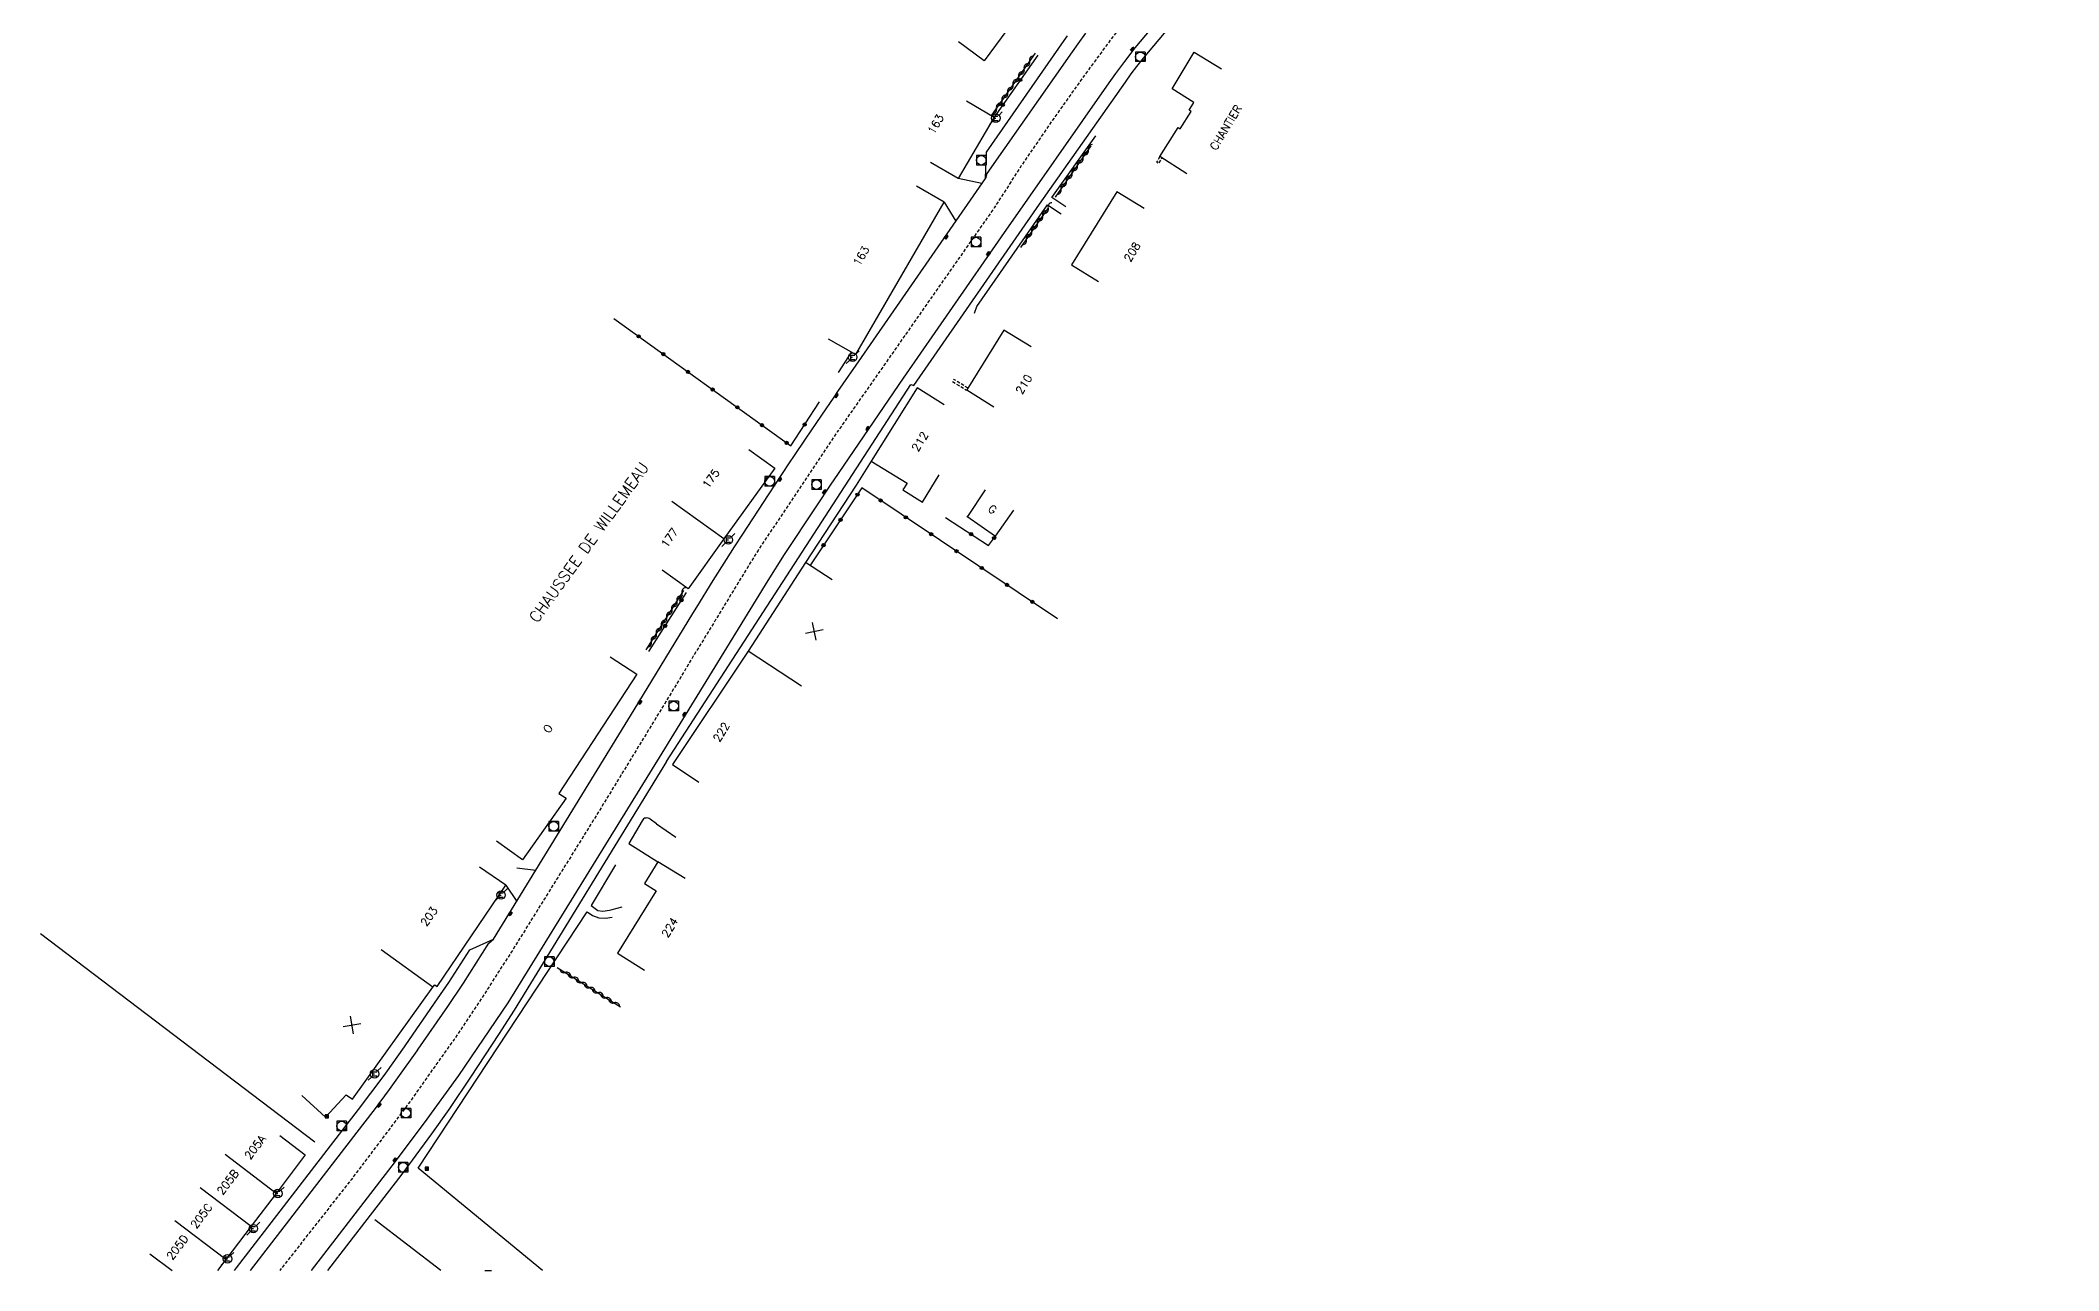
# Model space of a CAD drawing. Header units: millimetres. Extents: x 79000 to 80000, y 143000 to 144000.
# Drawn here: x 79684.7 to 80000, y 143000 to 143192.3 of the extents above; entities that cross this region are included whole.
import ezdxf
from ezdxf.enums import TextEntityAlignment as Align

# ---------------------------------------------------------------- set-up
doc = ezdxf.new("R2010")
doc.units = ezdxf.units.MM
doc.linetypes.add('DASHED', pattern=[0.75, 0.5, -0.25])
doc.layers.get('0').update_dxf_attribs({"linetype": 'CONTINUOUS'})
for name, color, linetype in [('W0001', 6, 'DASHED'), ('W0008', 7, 'CONTINUOUS'), ('W0100', 7, 'CONTINUOUS'), ('W0112', 1, 'DASHED'), ('W0120', 7, 'CONTINUOUS'), ('W0310', 3, 'CONTINUOUS'), ('W0322', 7, 'CONTINUOUS'), ('W0330', 7, 'CONTINUOUS'), ('W0400', 7, 'CONTINUOUS'), ('W0420', 7, 'CONTINUOUS'), ('W0471', 7, 'CONTINUOUS'), ('W0984', 7, 'CONTINUOUS'), ('W0989', 7, 'CONTINUOUS'), ('W0991', 7, 'CONTINUOUS'), ('W1102', 7, 'CONTINUOUS')]:
    doc.layers.add(name, color=color, linetype=linetype)
doc.styles.get("Standard").update_dxf_attribs({"font": 'romans.shx', "width": 0.85})

# ---------------------------------------------------------------- blocks, each defined once
blk = doc.blocks.new('t310o')
at = {"color": 0, "linetype": 'Continuous'}
for centre, start, end in [((-0.5, 0.38), 216.8699, 323.1304), ((0.5, -0.37), 36.8699, 143.1303)]:
    blk.add_arc(centre, 0.625, start, end, dxfattribs=at)
blk = doc.blocks.new('t322o')
at = {"color": 0, "linetype": 'Continuous'}
for radius in [0.25, 0.15]:
    blk.add_circle((0, 0), radius, dxfattribs=at)
blk = doc.blocks.new('t991o')
at = {"color": 0, "linetype": 'Continuous'}
for p, q in [((-1, 1), (1, -1)), ((-1, -1), (1, 1))]:
    blk.add_line(p, q, dxfattribs=at)
blk = doc.blocks.new('T420')
for p, q in [((0.75, 0.75), (-0.75, 0.75)), ((-0.75, 0.75), (-0.75, -0.75)), ((0.75, 0.75), (0.75, -0.75)), ((0.75, -0.75), (-0.75, -0.75))]:
    blk.add_line(p, q)
blk.add_ellipse((0, 0), major_axis=(-0.53, 0.53), ratio=1, start_param=3.926991, end_param=10.210176)
blk = doc.blocks.new('t330o')
at = {"color": 0, "linetype": 'Continuous'}
for p, q in [((0.25, -0.25), (-0.25, 0.25)), ((-0.25, -0.25), (0.25, 0.25)), ((-0.25, 0.25), (-0.25, -0.25)), ((0.25, 0.25), (-0.25, 0.25)), ((0.25, -0.25), (0.25, 0.25)), ((-0.25, -0.25), (0.25, -0.25)), ((-0.25, -0.25), (-0.25, -0.25))]:
    blk.add_line(p, q, dxfattribs=at)
blk = doc.blocks.new('T400')
for p, q in [((-0.15, 0.3), (0.15, 0.3)), ((-0.15, -0.25), (-0.15, 0.3)), ((-0.15, 0.15), (0.15, 0.15)), ((-0.15, 0), (0.15, 0)), ((0.15, 0.3), (0.15, -0.25)), ((-0.15, -0.15), (0.15, -0.15)), ((-0.15, -0.25), (-0.15, -0.3)), ((-0.15, -0.3), (0.15, -0.3)), ((0.15, -0.3), (0.15, -0.25))]:
    blk.add_line(p, q)
blk = doc.blocks.new('T471')
for p, q in [((-0.333334, 0.333334), (-0.333334, -0.333334)), ((-0.333334, 0.333334), (0.333334, 0.333334)), ((-0.333334, 0), (0, 0)), ((0.500001, 0.500001), (1.000002, 1.000002)), ((-0.500001, -0.500001), (-1.000002, -1.000002)), ((-0.333334, -0.333334), (0.333334, -0.333334))]:
    blk.add_line(p, q)
blk.add_ellipse((0, 0), major_axis=(0.471405, 0.471405), ratio=1, start_param=5.4977871438, end_param=11.780972451)

msp = doc.modelspace()

# ---------------------------------------------------------------- linework, layer by layer
at = {"layer": 'W0001', "flags": 128}
msp.add_lwpolyline([(80000, 143386.94), (79995.62, 143380.27), (79976.8, 143351.64), (79963.04, 143331.2), (79952.17, 143314.11), (79939.9, 143296.5), (79929.19, 143281.54), (79922.73, 143272.24), (79917.41, 143265.16), (79913.09, 143259.83), (79908.93, 143254.72), (79905.42, 143250.99), (79894.66, 143239.55), (79864.9, 143208.02), (79859.89, 143202.54), (79856, 143197.8), (79851.36, 143191.67), (79847.31, 143186.15), (79842.78, 143179.76), (79837.93, 143172.68), (79833.72, 143166.13), (79809.2, 143131.09), (79800.93, 143118.76), (79796.82, 143112.58), (79793.41, 143107.05), (79790.06, 143101.51), (79786.7, 143096.02), (79783.34, 143090.43), (79771.51, 143071.07), (79758.56, 143050.25), (79754.02, 143043.18), (79749.33, 143036.15), (79745.55, 143030.83), (79742.57, 143026.57), (79738.04, 143020.55), (79733.24, 143014.21), (79723.26, 143001.5), (79722.1, 143000)], dxfattribs=at)
at = {"layer": 'W0008', "flags": 128}
for points in [[(79782.54, 143079.57), (79820.67, 143138.5), (79821.14, 143138.33), (79840.81, 143166.68), (79854.21, 143185.78), (79855.13, 143187.07), (79856, 143188.23), (79856.81, 143189.26), (79857.54, 143190.15), (79862.51, 143196.04)], [(79759.16, 143062.98), (79762.1, 143062.59), (79777.45, 143087.64), (79786.63, 143102.7), (79787.24, 143103.69), (79789.83, 143107.88), (79791.88, 143111.17), (79793.12, 143113.13), (79794.42, 143115.13), (79798.43, 143121.24), (79801.73, 143126.24), (79802.51, 143127.41), (79804.24, 143129.96), (79806.8, 143133.72), (79808.71, 143136.54), (79809.31, 143137.43), (79812.97, 143142.74), (79832.34, 143170.71), (79832.52, 143174.8), (79844.65, 143192.29), (79845.18, 143193.02)], [(79858.16, 143194.12), (79855.7, 143191.13), (79854.05, 143188.99), (79852.67, 143187.11), (79851.64, 143185.67), (79834.82, 143161.59), (79819.48, 143139.48), (79808.67, 143123.63), (79808.19, 143122.93), (79805.84, 143119.4), (79800.92, 143111.93), (79798.34, 143107.85), (79781.78, 143080.9)], [(79847.97, 143193.41), (79846.76, 143191.76), (79845.87, 143190.5), (79832.56, 143171.48), (79832.34, 143170.71)], [(79844.89, 143166.27), (79842.74, 143167.71), (79849.59, 143177.38)], [(79831.78, 143169.9), (79828.06, 143170.7)], [(79825.89, 143167.03), (79827.7, 143164.02)], [(79830.66, 143149.67), (79831, 143150.69), (79833.86, 143154.81), (79842.02, 143166.57), (79844.18, 143165.17)], [(79814.49, 143126.52), (79812.17, 143122.76), (79804.22, 143110.68)], [(79781.78, 143080.9), (79757.74, 143041.87), (79750, 143030.51), (79744.65, 143023.08), (79739.59, 143016.36), (79727, 143000)], [(79782.54, 143079.57), (79758.7, 143040.74), (79756.3, 143036.92), (79752.03, 143030.39), (79748.5, 143025.17), (79745.82, 143021.38), (79742.79, 143017.25), (79741.01, 143014.89), (79733.58, 143005.22), (79729.56, 143000)], [(79780.95, 143069.86), (79779.95, 143070.57), (79779.8, 143070.67), (79779.63, 143070.74), (79779.45, 143070.77), (79779.28, 143070.75), (79779.1, 143070.7), (79778.95, 143070.6), (79778.82, 143070.48), (79778.73, 143070.32), (79778.73, 143070.32), (79776.61, 143066.77), (79781.18, 143063.92)], [(79780.95, 143069.86), (79783.99, 143067.74)], [(79715.05, 143000), (79715.37, 143000.42), (79734.41, 143025.2), (79736.33, 143027.72), (79737.79, 143029.67), (79738.67, 143030.88), (79741.57, 143034.99), (79741.8, 143035.32), (79746.77, 143042.48), (79748.49, 143045.04), (79751.78, 143050.14), (79755.48, 143051.79), (79762.11, 143062.61)], [(79774.56, 143063.45), (79770.75, 143057.08), (79771.78, 143056.31), (79772.57, 143056.19), (79773.61, 143056.35), (79774.03, 143056.44), (79775.58, 143056.89)], [(79757.42, 143060.27), (79759.12, 143057.72)], [(79763.14, 143000), (79743.73, 143016.01), (79770.11, 143056.09)], [(79727.59, 143020.07), (79684.7, 143052.62)], [(79717.54, 143000), (79735.09, 143022.81), (79737.05, 143025.37), (79739.25, 143028.33), (79740.57, 143030.14), (79743.58, 143034.38), (79743.75, 143034.62), (79748.35, 143041.27), (79750.79, 143044.91), (79754.76, 143051.17), (79755.48, 143051.79)], [(79747.25, 143000), (79736.98, 143007.93)], [(79754.12, 143000), (79754.18, 143000.01), (79754.96, 143000.05), (79755.2, 143000)]]:
    msp.add_lwpolyline(points, dxfattribs=at)
at = {"layer": 'W0100', "flags": 128}
for points in [[(79837.73, 143205.07), (79841.75, 143202.1), (79832.17, 143189.12), (79828.15, 143192.09)], [(79863.83, 143171.46), (79859.6, 143174.12), (79862.46, 143178.68), (79862.79, 143178.47), (79864.5, 143181.2), (79864.16, 143181.41), (79864.9, 143182.6), (79861.51, 143184.72), (79864.95, 143190.43), (79869.23, 143187.85)], [(79829.38, 143182.82), (79833.69, 143180.29), (79828.06, 143170.7), (79823.75, 143173.23)], [(79807.78, 143145.67), (79812.1, 143143.17), (79825.89, 143167.03), (79821.56, 143169.53)], [(79857.13, 143165.99), (79852.88, 143168.63), (79845.78, 143157.23), (79850.02, 143154.58)], [(79839.49, 143144.39), (79835.24, 143147.02), (79829.43, 143137.65), (79833.68, 143135.01)], [(79825.91, 143135.35), (79821.67, 143138), (79814.49, 143126.52), (79820.12, 143123.07), (79819.46, 143122.06), (79822.49, 143120.11), (79825.1, 143124.37)], [(79795.36, 143128.34), (79799.42, 143125.41), (79791.47, 143114.38), (79785.92, 143106.57), (79781.85, 143109.47)], [(79832.32, 143122.02), (79829.54, 143117.86)], [(79829.44, 143117.94), (79833.9, 143114.79), (79836.78, 143118.88)], [(79808.42, 143107.96), (79804.22, 143110.68), (79795.28, 143096.85), (79783.44, 143079.13), (79787.59, 143076.35)], [(79773.72, 143095.95), (79777.91, 143093.22), (79765.72, 143074.57), (79766.86, 143073.86), (79760.03, 143064.23), (79755.95, 143067.12)], [(79725.56, 143027.4), (79729.23, 143024), (79732.47, 143027.49), (79733.44, 143026.79), (79746.04, 143044.31), (79746.31, 143044.69), (79746.7, 143044.41), (79757.42, 143060.27), (79753.28, 143063.07)], [(79785.43, 143061.28), (79781.18, 143063.92), (79779.07, 143060.52), (79780.91, 143059.38), (79774.84, 143049.61), (79779.08, 143046.97)], [(79722.11, 143021.1), (79726.09, 143018.08), (79721.54, 143012.08), (79717.64, 143006.94), (79713.7, 143001.73), (79712.38, 143000)]]:
    msp.add_lwpolyline(points, dxfattribs=at)
at = {"layer": 'W0112', "flags": 128}
for points in [[(79859.6, 143174.12), (79859.07, 143173.27), (79859.41, 143173.06), (79859.94, 143173.91)], [(79829.62, 143137.95), (79827.42, 143139.31), (79827.2, 143138.97), (79829.41, 143137.61)]]:
    msp.add_lwpolyline(points, dxfattribs=at)
at = {"layer": 'W0120', "flags": 128}
msp.add_lwpolyline([(79770.11, 143056.09), (79770.97, 143055.51), (79771.95, 143055.17), (79772.99, 143055.08), (79774.01, 143055.24)], dxfattribs=at)
at = {"layer": 'W0310', "flags": 128}
for points in [[(79840.12, 143190.27), (79833.28, 143180.58)], [(79843.27, 143167.81), (79848.88, 143175.83)], [(79837.88, 143159.94), (79842.17, 143166.14)], [(79779.33, 143097.03), (79785.21, 143106.29)], [(79765.42, 143047.4), (79775.32, 143041.24)]]:
    msp.add_lwpolyline(points, dxfattribs=at)
at = {"layer": 'W0322', "flags": 128}
for points in [[(79840.53, 143189.98), (79833.69, 143180.29)], [(79774.31, 143148.81), (79801.93, 143128.92), (79806.43, 143135.82)], [(79809.38, 143140.4), (79811.45, 143143.62)], [(79843.61, 143101.9), (79813.06, 143122.33), (79804.89, 143110.19)], [(79826.13, 143117.73), (79832.84, 143113.32), (79833.9, 143114.79)], [(79779.76, 143096.76), (79785.63, 143106.02)]]:
    msp.add_lwpolyline(points, dxfattribs=at)
at = {"layer": 'W1102', "flags": 128}
for points in [[(79791.47, 143114.38), (79783.34, 143120.2)], [(79803.63, 143091.36), (79795.28, 143096.85)], [(79746.04, 143044.31), (79737.92, 143050.15)], [(79721.54, 143012.08), (79713.57, 143018.13)], [(79709.67, 143012.98), (79717.64, 143006.94)], [(79713.7, 143001.73), (79705.73, 143007.78)], [(79701.81, 143002.62), (79705.27, 143000)]]:
    msp.add_lwpolyline(points, dxfattribs=at)

# ---------------------------------------------------------------- block references
at = {"layer": 'W0310'}
for p, rotation in [((79838.39, 143187.82), 234.7851118251452), ((79839.26, 143189.05), 234.7851118251452), ((79836.66, 143185.37), 234.7851118251452), ((79837.53, 143186.6), 234.7851118251452), ((79834.07, 143181.69), 234.7851118251452), ((79834.93, 143182.92), 234.7851118251452), ((79835.8, 143184.15), 234.7851118251452), ((79848.43, 143175.19), 55.01493054962142), ((79846.71, 143172.73), 55.01493054962142), ((79847.57, 143173.96), 55.01493054962142), ((79844.13, 143169.04), 55.01493054962142), ((79844.99, 143170.27), 55.01493054962142), ((79845.85, 143171.5), 55.01493054962142), ((79842.15, 143166.1), 55.31128081670216), ((79839.58, 143162.4), 55.31128081670216), ((79840.44, 143163.64), 55.31128081670216), ((79841.29, 143164.87), 55.31128081670216), ((79838.73, 143161.17), 55.31128081670216), ((79784.96, 143105.9), 57.59967151454476), ((79783.35, 143103.36), 57.59967151454476), ((79784.16, 143104.63), 57.59967151454476), ((79780.94, 143099.57), 57.59967151454476), ((79781.74, 143100.83), 57.59967151454476), ((79782.55, 143102.1), 57.59967151454476), ((79780.14, 143098.3), 57.59967151454476), ((79766.7, 143046.61), 328.1213303344059), ((79767.97, 143045.82), 328.1213303344059), ((79769.24, 143045.02), 328.1213303344059), ((79770.52, 143044.23), 328.1213303344059), ((79771.79, 143043.44), 328.1213303344059), ((79773.06, 143042.65), 328.1213303344059), ((79774.34, 143041.86), 328.1213303344059)]:
    msp.add_blockref('t310o', p, dxfattribs=dict(at, rotation=rotation))
at = {"layer": 'W0322'}
for p, rotation in [((79837.79, 143186.1), 234.7851118251452), ((79835.05, 143182.22), 234.7851118251452), ((79778.17, 143146.03), 324.2362060581456), ((79782.02, 143143.26), 324.2362060581456), ((79785.88, 143140.48), 324.2362060581456), ((79789.73, 143137.71), 324.2362060581456), ((79793.59, 143134.93), 324.2362060581456), ((79797.44, 143132.15), 324.2362060581456), ((79804.1, 143132.24), 56.89008841182726), ((79801.29, 143129.38), 324.2362060581456), ((79812.36, 143121.29), 236.0554059847628), ((79815.97, 143120.38), 146.23405459949), ((79809.71, 143117.35), 236.0554059847628), ((79819.92, 143117.74), 146.23405459949), ((79807.06, 143113.41), 236.0554059847628), ((79823.87, 143115.1), 146.23405459949), ((79830.11, 143115.12), 326.7330128611312), ((79833.7, 143114.52), 54.33316893922919), ((79827.82, 143112.46), 146.23405459949), ((79831.77, 143109.82), 146.23405459949), ((79835.72, 143107.18), 146.23405459949), ((79784.85, 143104.79), 57.59967151454476), ((79839.66, 143104.54), 146.23405459949), ((79782.3, 143100.78), 57.59967151454476)]:
    msp.add_blockref('t322o', p, dxfattribs=dict(at, rotation=rotation))
at = {"layer": 'W0330'}
for p in [(79729.45, 143024.13), (79745.08, 143015.95)]:
    msp.add_blockref('t330o', p, dxfattribs=at)
at = {"layer": 'W0400'}
for p, rotation in [((79855.32, 143190.91), 141.0199112206228), ((79826.2, 143161.57), 145.1127244667239), ((79832.8, 143158.94), 144.8112914452919), ((79809.03, 143136.76), 147.1078466569582), ((79813.95, 143131.64), 325.9378249339629), ((79800.2, 143123.66), 146.245516764648), ((79807.2, 143121.71), 146.2233534761314), ((79778.36, 143088.86), 328.2534453340093), ((79785.33, 143086.96), 328.4973903167987), ((79758.12, 143055.82), 328.5081073819232), ((79737.62, 143025.88), 322.8468726824157), ((79740.11, 143017.31), 323.0002111382398)]:
    msp.add_blockref('T400', p, dxfattribs=dict(at, rotation=rotation))
at = {"layer": 'W0420'}
for p in [(79856.54, 143189.72), (79831.69, 143173.56), (79830.87, 143160.76), (79798.63, 143123.38), (79805.95, 143122.87), (79783.63, 143088.24), (79764.89, 143069.45), (79764.2, 143048.31), (79741.81, 143024.62), (79731.78, 143022.6), (79741.38, 143016.16)]:
    msp.add_blockref('T420', p, dxfattribs=at)
at = {"layer": 'W0471'}
for p in [(79833.97, 143180.12), (79811.6, 143142.77), (79792.18, 143114.21), (79756.67, 143058.71), (79736.92, 143030.76), (79721.79, 143012.07), (79717.98, 143006.57), (79713.93, 143001.85)]:
    msp.add_blockref('T471', p, dxfattribs=at)
at = {"layer": 'W0991'}
for p, rotation in [((79805.61, 143099.94), 56.88371201483304), ((79733.38, 143038.4), 54.6532177206815)]:
    msp.add_blockref('t991o', p, dxfattribs=dict(at, rotation=rotation))

# ---------------------------------------------------------------- texts
at = {"layer": 'W0984'}
msp.add_text('CHANTIER', height=1.25, rotation=58.9216, dxfattribs=at).set_placement((79869.9, 143178.67), align=Align.MIDDLE)
at = {"layer": 'W0989'}
msp.add_text('CHAUSSEE DE WILLEMEAU', height=1.75, rotation=54.387, dxfattribs=at).set_placement((79770.39, 143113.84), align=Align.MIDDLE)
at = {"layer": 'W0991'}
for s, rotation, p in [('163', 59.979, (79824.57, 143179.21)), ('208', 58.0695, (79855.27, 143159.23)), ('163', 59.979, (79812.94, 143158.6)), ('210', 57.999, (79838.35, 143138.55)), ('212', 57.999, (79822.11, 143129.6)), ('175', 54.602, (79789.47, 143123.79)), ('G', 324.7905, (79833.44, 143118.99)), ('177', 54.602, (79783, 143114.54)), ('O', 56.8358, (79763.99, 143084.71)), ('222', 58.1213, (79791.08, 143084.19)), ('203', 54.6176, (79745.43, 143055.37)), ('224', 58.1213, (79783.03, 143053.64)), ('205A', 52.7968, (79718.24, 143019.31)), ('205B', 52.7968, (79713.99, 143013.85)), ('205C', 52.7968, (79709.86, 143008.55)), ('205D', 52.7968, (79706.11, 143003.65))]:
    msp.add_text(s, height=1.25, rotation=rotation, dxfattribs=at).set_placement(p, align=Align.MIDDLE)

doc.saveas('drawing.dxf')
